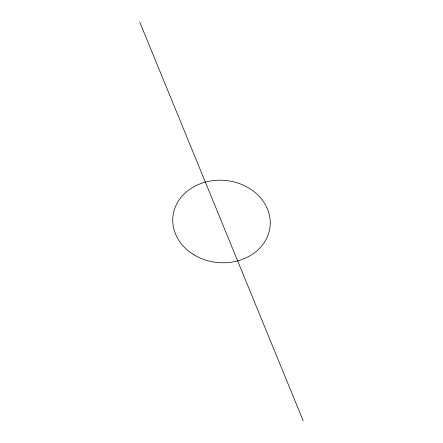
<?xml version="1.0" encoding="UTF-8"?>
<svg xmlns="http://www.w3.org/2000/svg" width="443" height="443" viewBox="0 0 443 443"><rect width="100%" height="100%" fill="white"/><g stroke="black" fill="none" stroke-linecap="round" stroke-linejoin="round"><path stroke-width="0.66" d="M139.772 22.15L303.228 420.85M193.386 254.47A48.83 41.227 5.4 0 0 270.064 226.556A48.83 41.227 5.4 0 0 201.05 183.474A48.83 41.227 5.4 0 0 193.386 254.47"/></g></svg>
